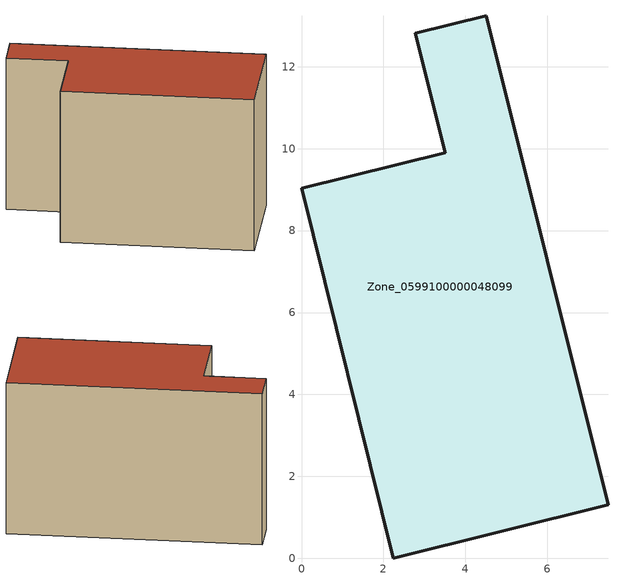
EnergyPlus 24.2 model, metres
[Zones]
Zone_0599100000048099
 floor ground (C_G): 2.78,12.81 4.51,13.25 7.48,1.31 2.24,0 0,9.03 3.51,9.9 z0
 wall outside (C_F): 2.24,0 7.48,1.31 4.51,13.25 2.78,12.81 3.51,9.9 0,9.03 2.24,0 z0:7.88
 roof outside (C_R): 4.51,13.25 2.78,12.81 3.51,9.9 0,9.03 2.24,0 7.48,1.31 z7.88
[BUILDING]
Pand.0599100000048099: North Axis=0; Terrain=City; Loads Convergence Tolerance Value=0.04; Temperature Convergence Tolerance Value=0.4; Solar Distribution=FullExterior; Maximum Number of Warmup Days=25; Minimum Number of Warmup Days=1
[Site:Location]
Rotterdam.The.Hague.AP_ZH_NLD Design_Conditions: Latitude=51.96; Longitude=4.45; Time Zone=1; Elevation=-4.5
[SITE:GROUNDTEMPERATURE:BUILDINGSURFACE]
18, 18, 18, 18, 18, 18, 18, 18, 18, 18, 18, 18
[MATERIAL] Thermal Absorptance=0.9; Solar Absorptance=0.7; Visible Absorptance=0.7
Name | Roughness | Thickness | Conductivity | Density | Specific Heat
G.TI.1975-1991 | MediumSmooth | 0.15 | 0.288461 | 540 | 1210
F.TI.1975-1991 | Rough | 0.3 | 0.230769 | 1920 | 840
R.TI.1975-1991 | MediumRough | 0.2 | 0.153846 | 1500 | 1000
[CONSTRUCTION]
C_G: G.TI.1975-1991
C_F: F.TI.1975-1991
C_R: R.TI.1975-1991
[ZONE]
Zone_0599100000048099: Type=1; Multiplier=1; Ceiling Height=Autocalculate; Volume=Autocalculate; Floor Area=autocalculate; Part of Total Floor Area=Yes
[ZONEINFILTRATION:DESIGNFLOWRATE]
Infil_Zone_0599100000048099: Zone or ZoneList or Space or SpaceList=Zone_0599100000048099; Schedule=AlwaysOn; Design Flow Rate Calculation Method=Flow/Area; Flow Rate per Floor Area=0.003; Constant Term Coefficient=1; Temperature Term Coefficient=0; Velocity Term Coefficient=0; Velocity Squared Term Coefficient=0
[HVACTEMPLATE:ZONE:IDEALLOADSAIRSYSTEM]
Zone_0599100000048099: Maximum Heating Supply Air Temperature=50; Minimum Cooling Supply Air Temperature=13; Maximum Heating Supply Air Humidity Ratio=0.0156; Minimum Cooling Supply Air Humidity Ratio=0.0077; Heating Limit=NoLimit; Cooling Limit=NoLimit; Dehumidification Control Type=ConstantSensibleHeatRatio; Cooling Sensible Heat Ratio=0.7; Dehumidification Setpoint=60; Humidification Control Type=None; Humidification Setpoint=30; Outdoor Air Method=None; Outdoor Air Flow Rate per Person=0.00944; Outdoor Air Flow Rate per Zone Floor Area=0; Outdoor Air Flow Rate per Zone=0; Demand Controlled Ventilation Type=None; Outdoor Air Economizer Type=NoEconomizer; Heat Recovery Type=None; Sensible Heat Recovery Effectiveness=0.7; Latent Heat Recovery Effectiveness=0.65
[ZONECONTROL:THERMOSTAT]
ThermostatControl_Zone_0599100000048099: Zone or ZoneList=Zone_0599100000048099; Control Type Schedule=DualSetpointControlType; Control 1=Thermostat_Zone_0599100000048099; Temperature Difference Between Cutout And Setpoint=0
[THERMOSTATSETPOINT:DUALSETPOINT]
Thermostat_Zone_0599100000048099: Heating Setpoint Temperature Schedule=HeatingSetpoint_Zone_0599100000048099; Cooling Setpoint Temperature Schedule=CoolingSetpoint_Zone_0599100000048099
[SCHEDULE:COMPACT]
HeatingSetpoint_Zone_0599100000048099: Through: 12/31, For: AllDays, Until: 24:00, 21
CoolingSetpoint_Zone_0599100000048099: Through: 12/31, For: AllDays, Until: 24:00, 24
DualSetpointControlType: Through: 12/31, For: AllDays, Until: 24:00, 4
AlwaysOn: Through: 12/31, For: AllDays, Until: 24:00, 1
